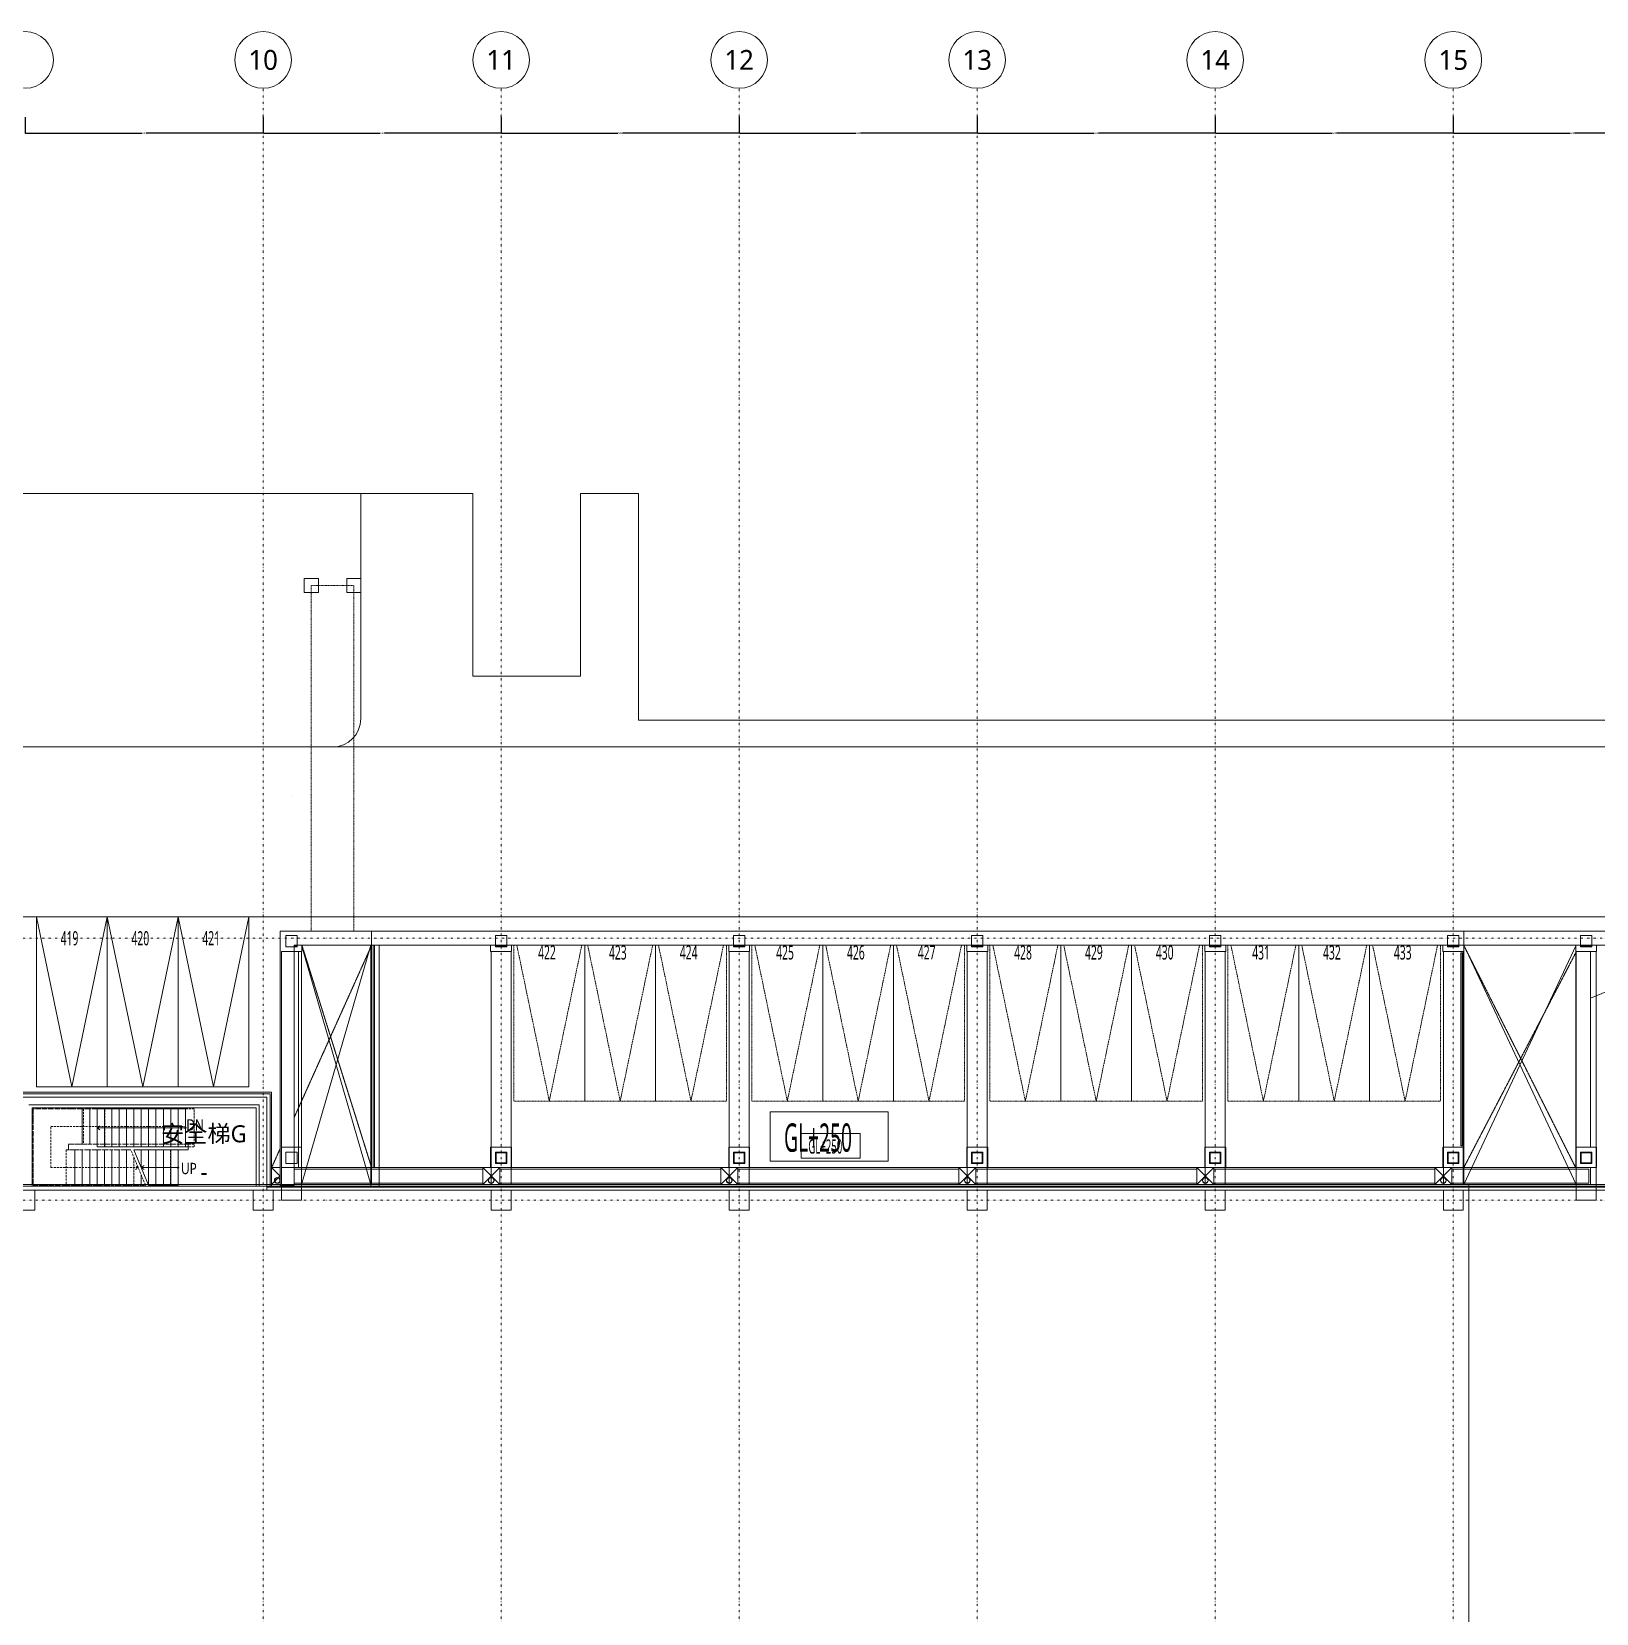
# Model space of a CAD drawing. Extents: x -76427 to 292734, y -42117 to 131250.
# Drawn here: x 68632 to 123850, y 75417 to 131250 of the extents above; entities that cross this region are included whole.
import ezdxf
from ezdxf.enums import TextEntityAlignment as Align

# ---------------------------------------------------------------- set-up
doc = ezdxf.new("R2010")
doc.units = 0
doc.header["$LTSCALE"] = 250
doc.set_wipeout_variables(frame=1)
for name, pattern in [('H12PL1$0$CENTERK0', [0.065, 0.05, -0.005, 0.005, -0.005]), ('H12PL1$0$DOTK00', [0.004, 0.001, -0.003]), ('H12PL1$0$DOTK1', [0.01, 0.005, -0.005]), ('H12PL1$0$JJP_三點線', [0.9, 0.3, -0.15, 0, -0.15, 0, -0.15, 0, -0.15]), ('H12PL1$0$JJP_虛線(退縮線、投影線、地下室範圍、非屬本工程、圖面分區)', [0.45, 0.3, -0.15]), ('H12PL1$0$Wipeout_Contour', [1, 0, -1]), ('H12PL1$0$虛線', [0.846667, 0.423333, -0.423333])]:
    doc.linetypes.add(name, pattern=pattern)
for name, color, linetype in [('H12PL1$0$A-DIM', 252, 'Continuous'), ('H12PL1$0$A-OBJE-2D', 252, 'Continuous'), ('H12PL1$0$A-OBJE-MEP', 252, 'Continuous'), ('H12PL1$0$A-STRS', 252, 'Continuous'), ('H12PL1$0$A-TEXT', 252, 'Continuous'), ('H12PL1$0$A-WALL-EX', 252, 'Continuous'), ('H12PL1$0$A-WALL-IN', 252, 'Continuous'), ('H12PL1$0$A-ZONE', 252, 'Continuous'), ('H12PL1$0$Hattch', 252, 'Continuous'), ('H12PL1$0$L10_14_200_LEVEL', 252, 'Continuous'), ('H12PL1$0$L10_14_Defpoints', 252, 'Continuous'), ('H12PL1$0$L10_14_DRAN', 252, 'Continuous'), ('H12PL1$0$L10_14_HYOKI', 252, 'Continuous'), ('H12PL1$0$L10_14_KABE1', 252, 'Continuous'), ('H12PL1$0$L10_14_KABE3', 252, 'Continuous'), ('H12PL1$0$L10_14_LEVEL', 252, 'Continuous'), ('H12PL1$0$L10_14_PKG', 252, 'Continuous'), ('H12PL1$0$L10_14_PKG-NN', 252, 'Continuous'), ('H12PL1$0$L10_14_SITE', 252, 'Continuous'), ('H12PL1$0$L10_14_STANTION新設', 252, 'Continuous'), ('H12PL1$0$L10_14_STEEL2', 252, 'Continuous'), ('H12PL1$0$L10_14_SUGATA2', 252, 'Continuous'), ('H12PL1$0$L10_14_SUGATA3', 252, 'Continuous'), ('H12PL1$0$S-BEAM-SHOW', 252, 'Continuous'), ('H12PL1$0$S-COL', 252, 'Continuous'), ('H12PL1$0$S-FNDN', 252, 'Continuous'), ('H12PL1$0$S-GRID', 252, 'Continuous'), ('H12PL1$0$S-SLAB-SHOW', 252, 'Continuous')]:
    doc.layers.add(name, color=color, linetype=linetype)
doc.styles.add('H12PL1$0$dim-txt', font='isocp.shx', dxfattribs={"width": 0.7, "bigfont": 'chineset.shx'})
doc.styles.add('H12PL1$0$Standard', font='', dxfattribs={"width": 0.8})
doc.styles.get('H12PL1$0$Standard').set_extended_font_data('Microsoft JhengHei')
doc.dimstyles.new('H12PL1$0$ARCH-dim-200MM', dxfattribs={"dimscale": 200, "dimtxt": 0.3, "dimasz": 0.1, "dimexe": 0.1, "dimexo": 0.1, "dimgap": 0.05, "dimtad": 1, "dimdec": 0, "dimlfac": 10, "dimrnd": 0.5, "dimdsep": 46, "dimtxsty": 'H12PL1$0$dim-txt', "dimblk": 'H12PL1$0$_Dot', "dimcen": 2, "dimclrd": 256, "dimclre": 256, "dimclrt": 256, "dimadec": 0, "dimazin": 0, "dimtfac": 1, "dimtix": 1, "dimtmove": 2, "dimatfit": 3, "dimldrblk": 'H12PL1$0$_OBLIQUE', "dimfxl": 1, "dimtvp": 1, "dimtolj": 1, "dimarcsym": 0})

# ---------------------------------------------------------------- blocks, each defined once
blk = doc.blocks.new('*D97')
at = {"layer": 'DEFPOINTS', "color": 0, "linetype": 'Continuous', "transparency": 16777216}
for p in [(68400, 128250), (76800, 128250), (76800, 127670)]:
    blk.add_point(p, dxfattribs=at)
at = {"layer": 'H12PL1$0$A-DIM', "linetype": 'Continuous', "lineweight": -2, "transparency": 16777216}
for p, q in [((68400, 128230), (68400, 127650)), ((76800, 128230), (76800, 127650)), ((68420, 127670), (72521, 127670)), ((76780, 127670), (72679, 127670))]:
    blk.add_line(p, q, dxfattribs=at)
at = {"layer": 'H12PL1$0$A-DIM', "linetype": 'Continuous', "lineweight": 0, "transparency": 16777216, "insert": (72600, 127670), "char_height": 60, "attachment_point": 5, "style": 'H12PL1$0$dim-txt'}
blk.add_mtext('\\A1;84000', dxfattribs=at)
blk = doc.blocks.new('H12PL1$0$_Dot')
blk = doc.blocks.new('H12PL1$0$_OBLIQUE')
at = {"color": 0, "linetype": 'ByBlock', "lineweight": -2}
blk.add_line((-0.5, -0.5), (0.5, 0.5), dxfattribs=at)
blk = doc.blocks.new('*D98')
at = {"layer": 'DEFPOINTS', "color": 0, "linetype": 'Continuous', "transparency": 16777216}
for p in [(76800, 128250), (85200, 128250), (85200, 127670)]:
    blk.add_point(p, dxfattribs=at)
at = {"layer": 'H12PL1$0$A-DIM', "linetype": 'Continuous', "lineweight": -2, "transparency": 16777216}
for p, q in [((76800, 128230), (76800, 127650)), ((85200, 128230), (85200, 127650)), ((76820, 127670), (80921, 127670)), ((85180, 127670), (81079, 127670))]:
    blk.add_line(p, q, dxfattribs=at)
at = {"layer": 'H12PL1$0$A-DIM', "linetype": 'Continuous', "lineweight": 0, "transparency": 16777216, "insert": (81000, 127670), "char_height": 60, "attachment_point": 5, "style": 'H12PL1$0$dim-txt'}
blk.add_mtext('\\A1;84000', dxfattribs=at)
blk = doc.blocks.new('*D99')
at = {"layer": 'DEFPOINTS', "color": 0, "linetype": 'Continuous', "transparency": 16777216}
for p in [(85200, 128250), (93600, 128250), (93600, 127670)]:
    blk.add_point(p, dxfattribs=at)
at = {"layer": 'H12PL1$0$A-DIM', "linetype": 'Continuous', "lineweight": -2, "transparency": 16777216}
for p, q in [((85200, 128230), (85200, 127650)), ((93600, 128230), (93600, 127650)), ((85220, 127670), (89321, 127670)), ((93580, 127670), (89479, 127670))]:
    blk.add_line(p, q, dxfattribs=at)
at = {"layer": 'H12PL1$0$A-DIM', "linetype": 'Continuous', "lineweight": 0, "transparency": 16777216, "insert": (89400, 127670), "char_height": 60, "attachment_point": 5, "style": 'H12PL1$0$dim-txt'}
blk.add_mtext('\\A1;84000', dxfattribs=at)
blk = doc.blocks.new('*D100')
at = {"layer": 'DEFPOINTS', "color": 0, "linetype": 'Continuous', "transparency": 16777216}
for p in [(93600, 128250), (102000, 128250), (102000, 127670)]:
    blk.add_point(p, dxfattribs=at)
at = {"layer": 'H12PL1$0$A-DIM', "linetype": 'Continuous', "lineweight": -2, "transparency": 16777216}
for p, q in [((93600, 128230), (93600, 127650)), ((102000, 128230), (102000, 127650)), ((93620, 127670), (97721, 127670)), ((101980, 127670), (97879, 127670))]:
    blk.add_line(p, q, dxfattribs=at)
at = {"layer": 'H12PL1$0$A-DIM', "linetype": 'Continuous', "lineweight": 0, "transparency": 16777216, "insert": (97800, 127670), "char_height": 60, "attachment_point": 5, "style": 'H12PL1$0$dim-txt'}
blk.add_mtext('\\A1;84000', dxfattribs=at)
blk = doc.blocks.new('*D101')
at = {"layer": 'DEFPOINTS', "color": 0, "linetype": 'Continuous', "transparency": 16777216}
for p in [(102000, 128250), (110400, 128250), (110400, 127670)]:
    blk.add_point(p, dxfattribs=at)
at = {"layer": 'H12PL1$0$A-DIM', "linetype": 'Continuous', "lineweight": -2, "transparency": 16777216}
for p, q in [((102000, 128230), (102000, 127650)), ((110400, 128230), (110400, 127650)), ((102020, 127670), (106121, 127670)), ((110380, 127670), (106279, 127670))]:
    blk.add_line(p, q, dxfattribs=at)
at = {"layer": 'H12PL1$0$A-DIM', "linetype": 'Continuous', "lineweight": 0, "transparency": 16777216, "insert": (106200, 127670), "char_height": 60, "attachment_point": 5, "style": 'H12PL1$0$dim-txt'}
blk.add_mtext('\\A1;84000', dxfattribs=at)
blk = doc.blocks.new('*D102')
at = {"layer": 'DEFPOINTS', "color": 0, "linetype": 'Continuous', "transparency": 16777216}
for p in [(110400, 128250), (118800, 128250), (118800, 127670)]:
    blk.add_point(p, dxfattribs=at)
at = {"layer": 'H12PL1$0$A-DIM', "linetype": 'Continuous', "lineweight": -2, "transparency": 16777216}
for p, q in [((110400, 128230), (110400, 127650)), ((118800, 128230), (118800, 127650)), ((110420, 127670), (114521, 127670)), ((118780, 127670), (114679, 127670))]:
    blk.add_line(p, q, dxfattribs=at)
at = {"layer": 'H12PL1$0$A-DIM', "linetype": 'Continuous', "lineweight": 0, "transparency": 16777216, "insert": (114600, 127670), "char_height": 60, "attachment_point": 5, "style": 'H12PL1$0$dim-txt'}
blk.add_mtext('\\A1;84000', dxfattribs=at)
blk = doc.blocks.new('*D103')
at = {"layer": 'DEFPOINTS', "color": 0, "linetype": 'Continuous', "transparency": 16777216}
for p in [(118800, 128250), (127200, 128250), (127200, 127670)]:
    blk.add_point(p, dxfattribs=at)
at = {"layer": 'H12PL1$0$A-DIM', "linetype": 'Continuous', "lineweight": -2, "transparency": 16777216}
for p, q in [((118800, 128230), (118800, 127650)), ((127200, 128230), (127200, 127650)), ((118820, 127670), (122921, 127670)), ((127180, 127670), (123079, 127670))]:
    blk.add_line(p, q, dxfattribs=at)
at = {"layer": 'H12PL1$0$A-DIM', "linetype": 'Continuous', "lineweight": 0, "transparency": 16777216, "insert": (123000, 127670), "char_height": 60, "attachment_point": 5, "style": 'H12PL1$0$dim-txt'}
blk.add_mtext('\\A1;84000', dxfattribs=at)
blk = doc.blocks.new('H12PL1')
at = {"layer": 'H12PL1$0$A-STRS', "linetype": 'H12PL1$0$虛線', "lineweight": 0}
for p, q in [((70420, 93230), (68680, 93230)), ((68680, 93230), (68680, 90530)), ((74060, 93230), (70420, 93230)), ((69930, 91780), (69930, 91980)), ((69930, 91980), (70420, 91980)), ((70160, 91780), (69930, 91780)), ((72131.69, 91780), (70160, 91780)), ((70420, 91980), (74060, 91980)), ((68680, 90530), (69853.32, 90530)), ((69853.32, 90530), (70160, 90530)), ((70160, 90530), (72651.69, 90530))]:
    blk.add_line(p, q, dxfattribs=at)
at = {"layer": 'H12PL1$0$A-STRS', "linetype": 'H12PL1$0$JJP_虛線(退縮線、投影線、地下室範圍、非屬本工程、圖面分區)', "lineweight": 0}
for p, q in [((70420, 93230), (68680, 93230)), ((68680, 93230), (68680, 90530)), ((70420, 93230), (70420, 91980)), ((70420, 93230), (70420, 91980)), ((70420, 91980), (70420, 93230)), ((70680, 93230), (70420, 93230)), ((70420, 93230), (70420, 91980)), ((70466.68, 93230), (70466.68, 91980)), ((70680, 93230), (70680, 91980)), ((70680, 91980), (70680, 93230)), ((70680, 93230), (70680, 91980)), ((70940, 93230), (70680, 93230)), ((70940, 93230), (70940, 91980)), ((70940, 91980), (70940, 93230)), ((70940, 93230), (70940, 91980)), ((71200, 93230), (70940, 93230)), ((71200, 93230), (71200, 91980)), ((71200, 91980), (71200, 93230)), ((71200, 93230), (71200, 91980)), ((71460, 93230), (71200, 93230)), ((71210.69, 91880), (71210.69, 93230)), ((71460, 93230), (71460, 91980)), ((71460, 91980), (71460, 93230)), ((71460, 93230), (71460, 91980)), ((71720, 93230), (71460, 93230)), ((71720, 93230), (71720, 91980)), ((71720, 91980), (71720, 93230)), ((71720, 93230), (71720, 91980)), ((71980, 93230), (71720, 93230)), ((71980, 93230), (71980, 91980)), ((71980, 91980), (71980, 93230)), ((71980, 93230), (71980, 91980)), ((72240, 93230), (71980, 93230)), ((72240, 93230), (72240, 91980)), ((72240, 91980), (72240, 93230)), ((72240, 93230), (72240, 91980)), ((72500, 93230), (72240, 93230)), ((72500, 93230), (72500, 91980)), ((72500, 91980), (72500, 93230)), ((72500, 93230), (72500, 91980)), ((72760, 93230), (72500, 93230)), ((72760, 93230), (72760, 91980)), ((72760, 91980), (72760, 93230)), ((72760, 93230), (72760, 91980)), ((73020, 93230), (72760, 93230)), ((73020, 93230), (73020, 91980)), ((73020, 91980), (73020, 93230)), ((73020, 93230), (73020, 91980)), ((73280, 93230), (73020, 93230)), ((73280, 93230), (73280, 91980)), ((73280, 91980), (73280, 93230)), ((73280, 93230), (73280, 91980)), ((73540, 93230), (73280, 93230)), ((73540, 93230), (73540, 91980)), ((73540, 91980), (73540, 93230)), ((73540, 93230), (73540, 91980)), ((73800, 93230), (73540, 93230)), ((73800, 93230), (73800, 91980)), ((73800, 91980), (73800, 93230)), ((73800, 93230), (73800, 91980)), ((74060, 93230), (73800, 93230)), ((74365.36, 93230), (74060, 93230)), ((74366.68, 93230), (74060, 93230)), ((74060, 93230), (74060, 91980)), ((74060, 91980), (74060, 93230)), ((74365.36, 91880), (74365.36, 93230)), ((74366.68, 91980), (74366.68, 93230)), ((69305, 91155), (69305, 92605)), ((69305, 92605), (70420, 92605)), ((70420, 92605), (73800, 92605)), ((73800, 92605), (74060, 92605)), ((69930, 91780), (69853.32, 91780)), ((69853.32, 91780), (69853.32, 90530)), ((69930, 91980), (70420, 91980)), ((69930, 91780), (69930, 91980)), ((70160, 91780), (69930, 91780)), ((70160, 90530), (70160, 91780)), ((70160, 90530), (70160, 91780)), ((70160, 90530), (70160, 91780)), ((70420, 91780), (70160, 91780)), ((70160, 91780), (70160, 90530)), ((70160, 90530), (70160, 91780)), ((70420, 91980), (70680, 91980)), ((70420, 90530), (70420, 91780)), ((70680, 91780), (70420, 91780)), ((70420, 91780), (70420, 90530)), ((70420, 90530), (70420, 91780)), ((70680, 91980), (70940, 91980)), ((70680, 90530), (70680, 91780)), ((70940, 91780), (70680, 91780)), ((70680, 91780), (70680, 90530)), ((70680, 90530), (70680, 91780)), ((70940, 91980), (71200, 91980)), ((70940, 90530), (70940, 91780)), ((71200, 91780), (70940, 91780)), ((70940, 91780), (70940, 90530)), ((70940, 90530), (70940, 91780)), ((71200, 91980), (71460, 91980)), ((71200, 90530), (71200, 91780)), ((71460, 91780), (71200, 91780)), ((71200, 91780), (71200, 90530)), ((71200, 90530), (71200, 91780)), ((71460, 91980), (71720, 91980)), ((71460, 90530), (71460, 91780)), ((71720, 91780), (71460, 91780)), ((71460, 91780), (71460, 90530)), ((71460, 90530), (71460, 91780)), ((71720, 91980), (71980, 91980)), ((71720, 90530), (71720, 91780)), ((71980, 91780), (71720, 91780)), ((71720, 91780), (71720, 90530)), ((71720, 90530), (71720, 91780)), ((71980, 91980), (72240, 91980)), ((71980, 90530), (71980, 91780)), ((72131.69, 91780), (71980, 91780)), ((71980, 91780), (71980, 90530)), ((71980, 90530), (71980, 91780)), ((72651.69, 90530), (72131.69, 91780)), ((72240, 91980), (72500, 91980)), ((72500, 91980), (72760, 91980)), ((72760, 91980), (73020, 91980)), ((73020, 91980), (73280, 91980)), ((73280, 91980), (73540, 91980)), ((73535.65, 91780), (73535.65, 90530)), ((73540, 91980), (73800, 91980)), ((73800, 91980), (74060, 91980)), ((74060, 91980), (74366.68, 91980)), ((74060, 91880), (74365.36, 91880)), ((70160, 91155), (69305, 91155)), ((72391.69, 91155), (70160, 91155)), ((72240, 90530), (72240, 91519.64)), ((72240, 91519.64), (72240, 90530)), ((72240, 90530), (72240, 91519.64)), ((72391.69, 91155), (72291.69, 91230)), ((72291.69, 91080), (72391.69, 91155)), ((68680, 90530), (70160, 90530)), ((70160, 90530), (70420, 90530)), ((70420, 90530), (70680, 90530)), ((70680, 90530), (70940, 90530)), ((70940, 90530), (71200, 90530)), ((71200, 90530), (71460, 90530)), ((71460, 90530), (71720, 90530)), ((71720, 90530), (71980, 90530)), ((71980, 90530), (72240, 90530)), ((72240, 90530), (72500, 90530)), ((72500, 90894.64), (72500, 90530)), ((72500, 90530), (72500, 90894.64)), ((72500, 90530), (72500, 90894.64)), ((72500, 90530), (72651.69, 90530))]:
    blk.add_line(p, q, dxfattribs=at)
at = {"layer": 'H12PL1$0$A-STRS', "lineweight": 0}
for p, q in [((74060, 93230), (70940, 93230)), ((70940, 93230), (70940, 91880)), ((70940, 93230), (70940, 91880)), ((71200, 93230), (70940, 93230)), ((71200, 93230), (71200, 91880)), ((71200, 91880), (71200, 93230)), ((71200, 93230), (71200, 91880)), ((71460, 93230), (71200, 93230)), ((71460, 93230), (71460, 91880)), ((71460, 91880), (71460, 93230)), ((71460, 93230), (71460, 91880)), ((71720, 93230), (71460, 93230)), ((71720, 93230), (71720, 91880)), ((71720, 91880), (71720, 93230)), ((71720, 93230), (71720, 91880)), ((71980, 93230), (71720, 93230)), ((71980, 93230), (71980, 91880)), ((71980, 91880), (71980, 93230)), ((71980, 93230), (71980, 91880)), ((72240, 93230), (71980, 93230)), ((72240, 93230), (72240, 91880)), ((72240, 91880), (72240, 93230)), ((72240, 93230), (72240, 91880)), ((72500, 93230), (72240, 93230)), ((72500, 93230), (72500, 91880)), ((72500, 91880), (72500, 93230)), ((72500, 93230), (72500, 91880)), ((72760, 93230), (72500, 93230)), ((72760, 93230), (72760, 91880)), ((72760, 91880), (72760, 93230)), ((72760, 93230), (72760, 91880)), ((73020, 93230), (72760, 93230)), ((73020, 93230), (73020, 91880)), ((73020, 91880), (73020, 93230)), ((73020, 93230), (73020, 91880)), ((73280, 93230), (73020, 93230)), ((73280, 93230), (73280, 91880)), ((73280, 91880), (73280, 93230)), ((73280, 93230), (73280, 91880)), ((73540, 93230), (73280, 93230)), ((73540, 93230), (73540, 91880)), ((73540, 91880), (73540, 93230)), ((73540, 93230), (73540, 91880)), ((73800, 93230), (73540, 93230)), ((73800, 93230), (73800, 91880)), ((73800, 91880), (73800, 93230)), ((73800, 93230), (73800, 91880)), ((74060, 93230), (73800, 93230)), ((74060, 93230), (74060, 91880)), ((74060, 91880), (74060, 93230)), ((71040, 92630), (70940, 92555)), ((70940, 92555), (71200, 92555)), ((70940, 92555), (71040, 92480)), ((71200, 92555), (73800, 92555)), ((73800, 92555), (74060, 92555)), ((70940, 91880), (74060, 91880)), ((70940, 91880), (71200, 91880)), ((71200, 91880), (71460, 91880)), ((71460, 91880), (71720, 91880)), ((71720, 91880), (71980, 91880)), ((71980, 91880), (72240, 91880)), ((72240, 91880), (72500, 91880)), ((73800, 91780), (72240, 91780)), ((72500, 91780), (72240, 91780)), ((72760, 90530), (72240, 91780)), ((72500, 91880), (72760, 91880)), ((72500, 91155), (72500, 91780)), ((72760, 91780), (72500, 91780)), ((72500, 91780), (72500, 91155)), ((72500, 91155), (72500, 91780)), ((72760, 91880), (73020, 91880)), ((72760, 90530), (72760, 91780)), ((73020, 91780), (72760, 91780)), ((72760, 91780), (72760, 90530)), ((72760, 90530), (72760, 91780)), ((73020, 91880), (73280, 91880)), ((73020, 90530), (73020, 91780)), ((73280, 91780), (73020, 91780)), ((73020, 91780), (73020, 90530)), ((73020, 90530), (73020, 91780)), ((73280, 91880), (73540, 91880)), ((73280, 90530), (73280, 91780)), ((73540, 91780), (73280, 91780)), ((73280, 91780), (73280, 90530)), ((73280, 90530), (73280, 91780)), ((73540, 91880), (73800, 91880)), ((73540, 90530), (73540, 91780)), ((73800, 91780), (73540, 91780)), ((73540, 91780), (73540, 90530)), ((73540, 90530), (73540, 91780)), ((73800, 91880), (74060, 91880)), ((73800, 90530), (73800, 91780)), ((73800, 90530), (73800, 91780)), ((72600, 91230), (72500, 91155)), ((73540, 91155), (72500, 91155)), ((72500, 91155), (72600, 91080)), ((73800, 91155), (73540, 91155)), ((72760, 90530), (73800, 90530)), ((72760, 90530), (73020, 90530)), ((73020, 90530), (73280, 90530)), ((73280, 90530), (73540, 90530)), ((73540, 90530), (73800, 90530))]:
    blk.add_line(p, q, dxfattribs=at)
at = {"layer": 'H12PL1$0$A-STRS', "lineweight": 0, "flags": 128}
for points in [[(74060, 92580, 1), (74060, 92530, 1)], [(73800, 91180, 1), (73800, 91130, 1)]]:
    blk.add_lwpolyline(points, format="xyb", close=True, dxfattribs=at)
at = {"layer": 'H12PL1$0$A-WALL-EX', "lineweight": 0}
for p, q in [((77050, 90465), (76930, 90465)), ((76930, 90465), (76930, 90350)), ((77050, 90465), (76930, 90465)), ((76930, 90350), (77050, 90350)), ((76930, 90350), (77050, 90350))]:
    blk.add_line(p, q, dxfattribs=at)
at = {"layer": 'H12PL1$0$A-WALL-EX', "lineweight": 0, "flags": 128}
for points in [[(77050, 93760), (68150, 93760)], [(68270, 93640), (76930, 93640)], [(76930, 93640), (76930, 90350)], [(77050, 93760), (77050, 93640)], [(77050, 90465), (77050, 93640)], [(77050, 90500), (77050, 90465)], [(77050, 90350), (76930, 90350)]]:
    blk.add_lwpolyline(points, dxfattribs=at)
at = {"layer": 'H12PL1$0$A-WALL-IN', "lineweight": 0, "flags": 128}
for points in [[(76662.5, 93372.5), (68537.5, 93372.5)], [(68650.5, 93259.5), (76549.5, 93259.5)], [(68650.5, 90500), (68650.5, 93259.5)], [(76549.5, 93259.5), (76549.5, 90500)], [(76662.5, 93372.5), (76662.5, 93259.5)], [(76662.5, 90500), (76662.5, 93259.5)], [(76549.5, 90500), (68650.5, 90500)], [(76930, 90500), (76662.5, 90500)], [(76930, 90350), (76930, 90500)], [(68750, 90350), (76450, 90350)]]:
    blk.add_lwpolyline(points, dxfattribs=at)
at = {"layer": 'H12PL1$0$L10_14_200_LEVEL', "lineweight": 0, "flags": 128}
blk.add_lwpolyline([(95793.81, 92350.47), (97874.9, 92350.47), (97874.9, 91482.58), (95793.81, 91482.58)], close=True, dxfattribs=at)
at = {"layer": 'H12PL1$0$L10_14_Defpoints', "lineweight": 0}
for p, q in [((76800, 104250), (76800.05, 104250)), ((76800, 104250), (76800.05, 104250)), ((77800, 104250), (77800.05, 104250)), ((77800, 104250), (77800.05, 104250)), ((85200, 104250), (85200.05, 104250)), ((85200, 104250), (85200.05, 104250))]:
    blk.add_line(p, q, dxfattribs=at)
at = {"layer": 'H12PL1$0$L10_14_DRAN', "lineweight": 0}
for centre in [(77300, 90700), (84850, 90700), (93250, 90700), (101650, 90700), (110050, 90700), (118450, 90700)]:
    blk.add_circle(centre, 100, dxfattribs=at)
at = {"layer": 'H12PL1$0$L10_14_HYOKI', "linetype": 'H12PL1$0$CENTERK0', "lineweight": 0}
for p, q in [((77100, 91150), (80630, 99000)), ((78170, 99000), (80630, 91150)), ((123120, 91150), (119170, 99000)), ((123120, 98730), (119170, 91150))]:
    blk.add_line(p, q, dxfattribs=at)
at = {"layer": 'H12PL1$0$L10_14_HYOKI', "lineweight": 0}
blk.add_line((124898, 97650), (123648, 97130), dxfattribs=at)
at = {"layer": 'H12PL1$0$L10_14_KABE1', "lineweight": 0}
for p, q in [((68100, 93810), (77100, 93810)), ((77100, 90550), (77100, 93810)), ((77100, 90550), (124935, 90550))]:
    blk.add_line(p, q, dxfattribs=at)
at = {"layer": 'H12PL1$0$L10_14_KABE3', "lineweight": 0}
blk.add_line((77100, 90550), (77100, 90500), dxfattribs=at)
at = {"layer": 'H12PL1$0$L10_14_LEVEL', "lineweight": 0, "flags": 128}
blk.add_lwpolyline([(94691.49, 93115.77), (98853.67, 93115.77), (98853.67, 91379.99), (94691.49, 91379.99)], close=True, dxfattribs=at)
at = {"layer": 'H12PL1$0$L10_14_PKG', "lineweight": 0, "flags": 128}
for points in [[(68800, 100000), (70050, 94000), (71300, 100000)], [(71300, 100000), (72550, 94000), (73800, 100000)], [(73800, 100000), (75050, 94000), (76300, 100000)]]:
    blk.add_lwpolyline(points, dxfattribs=at)
for points in [[(68800, 100000), (68800, 94000), (71300, 94000), (71300, 100000)], [(71300, 100000), (71300, 94000), (73800, 94000), (73800, 100000)], [(73800, 100000), (73800, 94000), (76300, 94000), (76300, 100000)]]:
    blk.add_lwpolyline(points, close=True, dxfattribs=at)
at = {"layer": 'H12PL1$0$L10_14_PKG', "linetype": 'H12PL1$0$DOTK1', "lineweight": 0, "flags": 128}
for points in [[(85650, 99500), (85650, 93500), (88150, 93500), (88150, 99500)], [(88150, 99500), (88150, 93500), (90650, 93500), (90650, 99500)], [(90650, 99500), (90650, 93500), (93150, 93500), (93150, 99500)], [(94050, 99500), (94050, 93500), (96550, 93500), (96550, 99500)], [(96550, 99500), (96550, 93500), (99050, 93500), (99050, 99500)], [(99050, 99500), (99050, 93500), (101550, 93500), (101550, 99500)], [(102450, 99500), (102450, 93500), (104950, 93500), (104950, 99500)], [(104950, 99500), (104950, 93500), (107450, 93500), (107450, 99500)], [(107450, 99500), (107450, 93500), (109950, 93500), (109950, 99500)], [(110850, 99500), (110850, 93500), (113350, 93500), (113350, 99500)], [(113350, 99500), (113350, 93500), (115850, 93500), (115850, 99500)], [(115850, 99500), (115850, 93500), (118350, 93500), (118350, 99500)]]:
    blk.add_lwpolyline(points, close=True, dxfattribs=at)
for points in [[(85650, 99500), (86900, 93500), (88150, 99500)], [(88150, 99500), (89400, 93500), (90650, 99500)], [(90650, 99500), (91900, 93500), (93150, 99500)], [(94050, 99500), (95300, 93500), (96550, 99500)], [(96550, 99500), (97800, 93500), (99050, 99500)], [(99050, 99500), (100300, 93500), (101550, 99500)], [(102450, 99500), (103700, 93500), (104950, 99500)], [(104950, 99500), (106200, 93500), (107450, 99500)], [(107450, 99500), (108700, 93500), (109950, 99500)], [(110850, 99500), (112100, 93500), (113350, 99500)], [(113350, 99500), (114600, 93500), (115850, 99500)], [(115850, 99500), (117100, 93500), (118350, 99500)]]:
    blk.add_lwpolyline(points, dxfattribs=at)
at = {"layer": 'H12PL1$0$L10_14_SITE', "lineweight": 0}
for p, q in [((80249.92, 114950), (80249.92, 107000)), ((18950, 106000), (250600, 106000)), ((25250, 100000), (193700, 100000))]:
    blk.add_line(p, q, dxfattribs=at)
blk.add_arc((79249.92, 107000), 1000, 270, 0, dxfattribs=at)
at = {"layer": 'H12PL1$0$L10_14_STANTION新設', "lineweight": 0, "flags": 128}
for points in [[(78250, 111950), (78750, 111950), (78750, 111450), (78250, 111450)], [(79750, 111950), (80250, 111950), (80250, 111450), (79750, 111450)]]:
    blk.add_lwpolyline(points, close=True, dxfattribs=at)
at = {"layer": 'H12PL1$0$L10_14_STANTION新設', "linetype": 'H12PL1$0$DOTK1', "lineweight": 0, "flags": 128}
blk.add_lwpolyline([(80000, 99150), (78500, 99150), (78500, 111700), (80000, 111700)], close=True, dxfattribs=at)
at = {"layer": 'H12PL1$0$L10_14_STANTION新設', "linetype": 'H12PL1$0$DOTK00', "lineweight": 0, "flags": 128}
for points in [[(78400, 99250), (78600, 99250), (78600, 99050), (78400, 99050)], [(79900, 99250), (80100, 99250), (80100, 99050), (79900, 99050)]]:
    blk.add_lwpolyline(points, close=True, dxfattribs=at)
at = {"layer": 'H12PL1$0$L10_14_STEEL2', "lineweight": 0, "flags": 128}
for points in [[(78000, 98950), (78000, 99350), (77600, 99350), (77600, 98950)], [(77975, 98975), (77975, 99325), (77625, 99325), (77625, 98975)], [(85400, 98950), (85400, 99350), (85000, 99350), (85000, 98950)], [(85375, 98975), (85375, 99325), (85025, 99325), (85025, 98975)], [(93800, 98950), (93800, 99350), (93400, 99350), (93400, 98950)], [(93775, 98975), (93775, 99325), (93425, 99325), (93425, 98975)], [(102200, 98950), (102200, 99350), (101800, 99350), (101800, 98950)], [(102175, 98975), (102175, 99325), (101825, 99325), (101825, 98975)], [(110600, 98950), (110600, 99350), (110200, 99350), (110200, 98950)], [(110575, 98975), (110575, 99325), (110225, 99325), (110225, 98975)], [(119000, 98950), (119000, 99350), (118600, 99350), (118600, 98950)], [(118975, 98975), (118975, 99325), (118625, 99325), (118625, 98975)], [(123690, 98950), (123690, 99350), (123290, 99350), (123290, 98950)], [(123665, 98975), (123665, 99325), (123315, 99325), (123315, 98975)], [(85400, 91300), (85400, 91700), (85000, 91700), (85000, 91300)], [(85375, 91325), (85375, 91675), (85025, 91675), (85025, 91325)], [(93800, 91300), (93800, 91700), (93400, 91700), (93400, 91300)], [(93775, 91325), (93775, 91675), (93425, 91675), (93425, 91325)], [(102200, 91300), (102200, 91700), (101800, 91700), (101800, 91300)], [(102175, 91325), (102175, 91675), (101825, 91675), (101825, 91325)], [(110600, 91300), (110600, 91700), (110200, 91700), (110200, 91300)], [(110575, 91325), (110575, 91675), (110225, 91675), (110225, 91325)], [(119000, 91300), (119000, 91700), (118600, 91700), (118600, 91300)], [(118975, 91325), (118975, 91675), (118625, 91675), (118625, 91325)], [(123690, 91300), (123690, 91700), (123290, 91700), (123290, 91300)], [(123665, 91325), (123665, 91675), (123315, 91675), (123315, 91325)]]:
    blk.add_lwpolyline(points, close=True, dxfattribs=at)
at = {"layer": 'H12PL1$0$L10_14_SUGATA2', "lineweight": 0}
for p, q in [((80730, 99450), (78220, 99450)), ((78220, 99450), (78220, 99400)), ((80680, 99400), (78220, 99400)), ((80680, 99400), (80680, 91150)), ((80730, 99450), (80730, 91150)), ((123120, 99450), (119220, 99450)), ((119220, 99450), (119220, 99400)), ((123120, 99400), (119220, 99400)), ((77480, 98730), (77480, 91200)), ((77480, 98730), (77530, 98730)), ((77530, 98730), (77530, 91200)), ((119070, 98730), (119070, 91920)), ((119120, 98730), (119070, 98730)), ((119120, 98730), (119120, 91920)), ((123640, 98780), (123640, 91870)), ((119070, 91920), (119120, 91920)), ((77480, 91200), (77530, 91200))]:
    blk.add_line(p, q, dxfattribs=at)
at = {"layer": 'H12PL1$0$L10_14_SUGATA2', "lineweight": 0, "flags": 128}
blk.add_lwpolyline([(189350, 114950), (145050, 114950), (145050, 111550), (145850, 111550), (145850, 111050), (137845, 111050), (137845, 111809), (135850, 111809), (135850, 111050), (135350, 111050), (135350, 114950), (134350, 114950), (134350, 106950), (90050, 106950), (90050, 114950), (88000, 114950), (88000, 108500), (84200, 108500), (84200, 114950), (34000, 114950)], dxfattribs=at)
for points in [[(77430, 98780), (78170, 98780), (78170, 99500), (77430, 99500)], [(85570, 99500), (84830, 99500), (84830, 98780), (85570, 98780)], [(93970, 99500), (93230, 99500), (93230, 98780), (93970, 98780)], [(102370, 99500), (101630, 99500), (101630, 98780), (102370, 98780)], [(110770, 99500), (110030, 99500), (110030, 98780), (110770, 98780)], [(119170, 99500), (118430, 99500), (118430, 98780), (119170, 98780)], [(123860, 99500), (123120, 99500), (123120, 98780), (123860, 98780)], [(85570, 91150), (85570, 91870), (84830, 91870), (84830, 91150)], [(93970, 91150), (93970, 91870), (93230, 91870), (93230, 91150)], [(102370, 91150), (102370, 91870), (101630, 91870), (101630, 91150)], [(110770, 91150), (110770, 91870), (110030, 91870), (110030, 91150)], [(119170, 91150), (119170, 91870), (118430, 91870), (118430, 91150)], [(123860, 91150), (123860, 91870), (123120, 91870), (123120, 91150)]]:
    blk.add_lwpolyline(points, close=True, dxfattribs=at)
at = {"layer": 'H12PL1$0$L10_14_SUGATA3', "lineweight": 0}
for p, q in [((78170, 99500), (80500, 99500)), ((84830, 99500), (78170, 99500)), ((93230, 99500), (85570, 99500)), ((101630, 99500), (93970, 99500)), ((110030, 99500), (102370, 99500)), ((118430, 99500), (110770, 99500)), ((123120, 99500), (119170, 99500)), ((80630, 99000), (78170, 99000)), ((80630, 91150), (80630, 99000)), ((123120, 99000), (119170, 99000)), ((77430, 91150), (77430, 98780)), ((78050, 91150), (78050, 98780)), ((119170, 98780), (119170, 91870)), ((123120, 98780), (123120, 91870)), ((110280, 91150), (77100, 91150)), ((77100, 90550), (77700, 91150)), ((77100, 91150), (77700, 90550)), ((84550, 91100), (77700, 91100)), ((84550, 91150), (85150, 90550)), ((84550, 90550), (85150, 91150)), ((92950, 91100), (85150, 91100)), ((92950, 91150), (93550, 90550)), ((92950, 90550), (93550, 91150)), ((101350, 91100), (93550, 91100)), ((101350, 91150), (101950, 90550)), ((101350, 90550), (101950, 91150)), ((109750, 91100), (101950, 91100)), ((109750, 91150), (110350, 90550)), ((109750, 90550), (110350, 91150)), ((118150, 91100), (110350, 91100)), ((123640, 91150), (110770, 91150)), ((118150, 91150), (118750, 90550)), ((118150, 90550), (118750, 91150)), ((123590, 91100), (118750, 91100)), ((123590, 91100), (123590, 90600)), ((123640, 91150), (123640, 90550)), ((123640, 91130), (123640, 90550)), ((77700, 90600), (84550, 90600)), ((85150, 90600), (92950, 90600)), ((93550, 90600), (101350, 90600)), ((101950, 90600), (109750, 90600)), ((110350, 90600), (118150, 90600)), ((118750, 90600), (123590, 90600))]:
    blk.add_line(p, q, dxfattribs=at)
at = {"layer": 'H12PL1$0$L10_14_SUGATA3', "lineweight": 0, "flags": 128}
for points in [[(77100, 90550), (77700, 90550), (77700, 91150), (77100, 91150)], [(84550, 90550), (85150, 90550), (85150, 91150), (84550, 91150)], [(92950, 90550), (93550, 90550), (93550, 91150), (92950, 91150)], [(101350, 90550), (101950, 90550), (101950, 91150), (101350, 91150)], [(109750, 90550), (110350, 90550), (110350, 91150), (109750, 91150)], [(118150, 90550), (118750, 90550), (118750, 91150), (118150, 91150)]]:
    blk.add_lwpolyline(points, close=True, dxfattribs=at)
at = {"layer": 'H12PL1$0$S-COL', "lineweight": 0, "flags": 128}
blk.add_lwpolyline([(68050, 90350), (68050, 89650), (68750, 89650), (68750, 90350), (68270, 90350)], dxfattribs=at)
at = {"layer": 'H12PL1$0$S-GRID', "linetype": 'H12PL1$0$JJP_三點線', "lineweight": 0}
for p, q in [((76800, 128250), (76800, 129250)), ((85200, 128250), (85200, 129250)), ((93600, 128250), (93600, 129250)), ((102000, 128250), (102000, 129250)), ((110400, 128250), (110400, 129250)), ((118800, 128250), (118800, 129250)), ((76800, 128250), (76800, -28000))]:
    blk.add_line(p, q, dxfattribs=at)
at = {"layer": 'H12PL1$0$S-GRID', "lineweight": 0}
for centre in [(68400, 130250), (76800, 130250), (85200, 130250), (93600, 130250), (102000, 130250), (110400, 130250), (118800, 130250)]:
    blk.add_circle(centre, 1000, dxfattribs=at)
at = {"layer": 'H12PL1$0$S-GRID', "linetype": 'H12PL1$0$JJP_三點線', "lineweight": 0}
for p in [(76800, 128250), (76800, 128250), (85200, 128250), (85200, 128250), (93600, 128250), (93600, 128250), (102000, 128250), (102000, 128250), (110400, 128250), (110400, 128250), (118800, 128250), (118800, 128250)]:
    blk.add_point(p, dxfattribs=at)
at = {"layer": 'H12PL1$0$S-SLAB-SHOW', "lineweight": 0, "flags": 128}
for points in [[(74060, 93259.5), (74060, 91980), (74160, 91980), (74160, 91780), (73800, 91780), (73800, 90500), (77050, 90500), (77050, 93760), (68150, 93760), (68150, 90500), (68650.5, 90500), (68650.5, 93259.5)], [(76550, 90500), (76550, 93260), (74060, 93260), (74060, 91980), (74160, 91980), (74160, 91780), (73800, 91780), (73800, 90500)]]:
    blk.add_lwpolyline(points, close=True, dxfattribs=at)
at = {"layer": 'H12PL1$0$A-TEXT', "linetype": 'Continuous', "lineweight": 0, "char_height": 400, "attachment_point": 4, "style": 'H12PL1$0$Standard'}
for s, insert in [('\\A1;DN', (74089.51, 92660.2)), ('\\A1;UP', (73902.36, 91117.78))]:
    blk.add_mtext(s, dxfattribs=dict(at, insert=insert))
at = {"layer": 'H12PL1$0$A-ZONE', "style": 'H12PL1$0$Standard'}
for s, p in [('安全梯G', (74710.41, 92644.99)), ('-', (74710.41, 91303.1))]:
    blk.add_text(s, height=600, dxfattribs=at).set_placement(p, align=Align.TOP_CENTER)
at = {"layer": 'H12PL1$0$L10_14_200_LEVEL', "linetype": 'Continuous', "lineweight": 0, "insert": (96039.85, 91894.66), "char_height": 500, "attachment_point": 4, "style": 'H12PL1$0$Standard'}
blk.add_mtext('\\A1;{\\W0.52;GL+250}', dxfattribs=at)
at = {"layer": 'H12PL1$0$L10_14_LEVEL', "linetype": 'Continuous', "lineweight": 0, "insert": (95183.57, 92204.15), "char_height": 1000, "attachment_point": 4, "style": 'H12PL1$0$Standard'}
blk.add_mtext('\\A1;{\\W0.52;GL+250}', dxfattribs=at)
at = {"layer": 'H12PL1$0$L10_14_PKG-NN', "linetype": 'Continuous', "lineweight": 0, "char_height": 500, "attachment_point": 4, "style": 'H12PL1$0$Standard'}
for s, insert in [('\\A1;{\\W0.56;419}', (69654.97, 99244.78)), ('\\A1;{\\W0.56;420}', (72154.97, 99243.93)), ('\\A1;{\\W0.56;421}', (74654.97, 99248.9)), ('\\A1;{\\W0.56;422}', (86504.97, 98748.05)), ('\\A1;{\\W0.56;423}', (89004.97, 98743.93)), ('\\A1;{\\W0.56;424}', (91504.97, 98748.05)), ('\\A1;{\\W0.56;425}', (94904.97, 98743.93)), ('\\A1;{\\W0.56;426}', (97404.97, 98743.93)), ('\\A1;{\\W0.56;427}', (99904.97, 98748.05)), ('\\A1;{\\W0.56;428}', (103304.97, 98743.93)), ('\\A1;{\\W0.56;429}', (105804.97, 98743.93)), ('\\A1;{\\W0.56;430}', (108304.97, 98743.93)), ('\\A1;{\\W0.56;431}', (111704.97, 98744.78)), ('\\A1;{\\W0.56;432}', (114204.97, 98743.93)), ('\\A1;{\\W0.56;433}', (116704.97, 98743.93))]:
    blk.add_mtext(s, dxfattribs=dict(at, insert=insert))
at = {"layer": 'H12PL1$0$S-GRID', "style": 'H12PL1$0$Standard'}
for s, p in [('10', (76800, 130602.36)), ('11', (85200, 130602.36)), ('12', (93600, 130602.36)), ('13', (102000, 130602.36)), ('14', (110400, 130602.36)), ('15', (118800, 130602.36))]:
    blk.add_text(s, height=700, dxfattribs=at).set_placement(p, align=Align.TOP_CENTER)
at = {"layer": 'H12PL1$0$A-DIM', "linetype": 'Continuous', "lineweight": 0}
for base, p1, p2, picture, middle in [((76800, 127670), (68400, 128250), (76800, 128250), '*D97', (72600, 127670)), ((85200, 127670), (76800, 128250), (85200, 128250), '*D98', (81000, 127670)), ((93600, 127670), (85200, 128250), (93600, 128250), '*D99', (89400, 127670)), ((102000, 127670), (93600, 128250), (102000, 128250), '*D100', (97800, 127670)), ((110400, 127670), (102000, 128250), (110400, 128250), '*D101', (106200, 127670)), ((118800, 127670), (110400, 128250), (118800, 128250), '*D102', (114600, 127670)), ((127200, 127670), (118800, 128250), (127200, 128250), '*D103', (123000, 127670))]:
    dim = blk.add_linear_dim(base=base, p1=p1, p2=p2, dimstyle='H12PL1$0$ARCH-dim-200MM', dxfattribs=at)
    dim.commit()
    dim.dimension.update_dxf_attribs({"geometry": picture, "text_midpoint": middle, "dimtype": 128})
at = {"linetype": 'H12PL1$0$Wipeout_Contour', "lineweight": 0, "ltscale": 112435.509031}
blk.add_wipeout([(77400, 99500), (127200, 99500), (127200, 90250), (126700, 90250), (126700, 99000), (77900, 99000), (77900, 90515.6), (77400, 90515.6)], dxfattribs=at).dxf.layer = 'H12PL1$0$Hattch'
at = {"layer": 'H12PL1$0$A-OBJE-2D', "lineweight": 0}
for p, q in [((78150, 90550), (80600, 99000)), ((80600, 90550), (78150, 99000)), ((119170, 90550), (123140, 99000)), ((123140, 90550), (119170, 99000))]:
    blk.add_line(p, q, dxfattribs=at)
at = {"layer": 'H12PL1$0$A-OBJE-MEP', "lineweight": 0, "flags": 128}
for points in [[(77395, 90700, 1), (77205, 90700, 1)], [(84945, 90700, 1), (84755, 90700, 1)], [(93345, 90700, 1), (93155, 90700, 1)], [(101745, 90700, 1), (101555, 90700, 1)], [(110145, 90700, 1), (109955, 90700, 1)], [(118545, 90700, 1), (118355, 90700, 1)]]:
    blk.add_lwpolyline(points, format="xyb", close=True, dxfattribs=at)
at = {"layer": 'H12PL1$0$A-OBJE-MEP', "lineweight": 0}
for centre in [(77300, 90700), (84850, 90700), (93250, 90700), (101650, 90700), (110050, 90700), (118450, 90700)]:
    blk.add_circle(centre, 100, dxfattribs=at)
at = {"layer": 'H12PL1$0$A-WALL-EX', "lineweight": 0}
blk.add_line((77050, 90465), (126700, 90465), dxfattribs=at)
at = {"layer": 'H12PL1$0$A-WALL-EX', "lineweight": 0, "flags": 128}
for points in [[(126700, 90500), (77050, 90500)], [(77050, 90500), (126700, 90500)], [(77050, 90500), (126700, 90500)], [(77050, 90500), (126700, 90500)], [(77050, 90500), (126700, 90500)], [(77050, 90500), (126700, 90500)], [(77050, 90500), (126700, 90500)], [(77050, 90500), (126700, 90500)], [(77050, 90350), (126850, 90350)]]:
    blk.add_lwpolyline(points, dxfattribs=at)
at = {"layer": 'H12PL1$0$Hattch', "lineweight": 0, "flags": 128}
blk.add_lwpolyline([(77400, 99500), (127200, 99500), (127200, 90250), (126700, 90250), (126700, 99000), (77900, 99000), (77900, 90515.6), (77400, 90515.6)], close=True, dxfattribs=at)
at = {"layer": 'H12PL1$0$S-BEAM-SHOW', "lineweight": 0, "flags": 128}
for points in [[(80600, 99000), (80600, 90500)], [(80900, 99000), (80600, 99000)], [(80900, 99000), (80900, 90500)], [(77450, 98780), (78150, 98780)], [(77450, 98780), (77450, 91870)], [(78150, 98780), (78150, 91870)], [(84850, 98780), (85550, 98780)], [(84850, 98780), (84850, 91870)], [(85550, 98780), (85550, 91870)], [(93250, 98780), (93950, 98780)], [(93250, 98780), (93250, 91870)], [(93950, 98780), (93950, 91870)], [(101650, 98780), (102350, 98780)], [(101650, 98780), (101650, 91870)], [(102350, 98780), (102350, 91870)], [(110050, 98780), (110750, 98780)], [(110050, 98780), (110050, 91870)], [(110750, 98780), (110750, 91870)], [(118450, 98780), (119150, 98780)], [(118450, 98780), (118450, 91870)], [(119150, 98780), (119150, 91870)], [(123140, 98780), (123840, 98780)], [(123140, 98780), (123140, 91870)], [(123840, 98780), (123840, 91870)], [(77450, 91870), (78150, 91870)], [(77450, 91870), (77450, 91150)], [(78150, 91150), (78150, 91870)], [(84850, 91870), (85550, 91870)], [(84850, 91870), (84850, 91150)], [(85550, 91150), (85550, 91870)], [(93250, 91870), (93950, 91870)], [(93250, 91870), (93250, 91150)], [(93950, 91150), (93950, 91870)], [(101650, 91870), (102350, 91870)], [(101650, 91870), (101650, 91150)], [(102350, 91150), (102350, 91870)], [(110050, 91870), (110750, 91870)], [(110050, 91870), (110050, 91150)], [(110750, 91150), (110750, 91870)], [(118450, 91870), (119150, 91870)], [(118450, 91870), (118450, 91150)], [(119150, 91150), (119150, 91870)], [(123140, 91870), (123840, 91870)], [(123140, 91870), (123140, 91150)], [(123840, 91150), (123840, 91870)], [(77450, 91150), (78150, 91150)], [(77450, 91150), (77450, 90000)], [(78150, 91150), (78150, 90000)], [(84850, 91150), (85550, 91150)], [(84850, 91150), (84850, 90550)], [(85550, 91150), (85550, 90550)], [(93250, 91150), (93950, 91150)], [(93250, 91150), (93250, 90550)], [(93950, 91150), (93950, 90550)], [(101650, 91150), (102350, 91150)], [(101650, 91150), (101650, 90550)], [(102350, 91150), (102350, 90550)], [(110050, 91150), (110750, 91150)], [(110050, 91150), (110050, 90550)], [(110750, 91150), (110750, 90550)], [(118450, 91150), (119150, 91150)], [(118450, 91150), (118450, 90550)], [(119150, 91150), (119150, 90550)], [(123140, 91150), (123840, 91150)], [(123140, 91150), (123140, 90000)], [(123840, 91150), (123840, 90000)], [(80900, 90500), (80600, 90500)], [(84850, 90550), (85550, 90550)], [(93250, 90550), (93950, 90550)], [(101650, 90550), (102350, 90550)], [(110050, 90550), (110750, 90550)], [(118450, 90550), (119150, 90550)], [(78150, 90000), (77450, 90000)], [(123840, 90000), (123140, 90000)]]:
    blk.add_lwpolyline(points, dxfattribs=at)
at = {"layer": 'H12PL1$0$S-COL', "lineweight": 0, "flags": 128}
for points in [[(77600, 98950), (78000, 98950), (78000, 99350), (77600, 99350)], [(85000, 98950), (85400, 98950), (85400, 99350), (85000, 99350)], [(93400, 98950), (93800, 98950), (93800, 99350), (93400, 99350)], [(101800, 98950), (102200, 98950), (102200, 99350), (101800, 99350)], [(110200, 98950), (110600, 98950), (110600, 99350), (110200, 99350)], [(118600, 98950), (119000, 98950), (119000, 99350), (118600, 99350)], [(123290, 98950), (123690, 98950), (123690, 99350), (123290, 99350)], [(77600, 91300), (78000, 91300), (78000, 91700), (77600, 91700)], [(85000, 91300), (85400, 91300), (85400, 91700), (85000, 91700)], [(93400, 91300), (93800, 91300), (93800, 91700), (93400, 91700)], [(101800, 91300), (102200, 91300), (102200, 91700), (101800, 91700)], [(110200, 91300), (110600, 91300), (110600, 91700), (110200, 91700)], [(118600, 91300), (119000, 91300), (119000, 91700), (118600, 91700)], [(123290, 91300), (123690, 91300), (123690, 91700), (123290, 91700)]]:
    blk.add_lwpolyline(points, close=True, dxfattribs=at)
for points in [[(76930, 90350), (76450, 90350), (76450, 89650), (77150, 89650), (77150, 90350)], [(84850, 90350), (84850, 89650), (85550, 89650), (85550, 90350)], [(93250, 90350), (93250, 89650), (93950, 89650), (93950, 90350)], [(101650, 90350), (101650, 89650), (102350, 89650), (102350, 90350)], [(110050, 90350), (110050, 89650), (110750, 89650), (110750, 90350)], [(118450, 90350), (118450, 89650), (119150, 89650), (119150, 90350)]]:
    blk.add_lwpolyline(points, dxfattribs=at)
at = {"layer": 'H12PL1$0$S-FNDN', "lineweight": 0, "flags": 128}
for points in [[(119350, 90550), (43500, 90550), (43500, 74700), (93300, 74700), (93300, -550), (119350, -550), (119350, 45300), (110700, 45300), (110700, 50030), (119350, 50030)], [(110700, 45300), (119350, 45300), (119350, -550), (126650, -550), (126650, -2700), (151750, -2700), (151750, -550), (159050, -550), (159050, 45300), (166725, 45300), (166725, 50030), (159050, 50030), (159050, 90550), (119350, 90550), (119350, 50030), (110700, 50030)]]:
    blk.add_lwpolyline(points, close=True, dxfattribs=at)
at = {"layer": 'H12PL1$0$S-GRID', "linetype": 'H12PL1$0$JJP_三點線', "lineweight": 0}
for p, q in [((85200, 128250), (85200, -28000)), ((93600, 128250), (93600, -28000)), ((102000, 128250), (102000, -28000)), ((110400, 128250), (110400, -28000)), ((118800, 128250), (118800, -28000)), ((-29000, 99250), (289600, 99250)), ((-29000, 90000), (289600, 90000))]:
    blk.add_line(p, q, dxfattribs=at)
at = {"layer": 'H12PL1$0$S-SLAB-SHOW', "lineweight": 0, "flags": 128}
blk.add_lwpolyline([(80630, 90550), (119170, 90550), (119170, 99500), (80630, 99500)], close=True, dxfattribs=at)

msp = doc.modelspace()

# ---------------------------------------------------------------- block references
msp.add_blockref('H12PL1', (0, 0))

doc.saveas('drawing.dxf')
